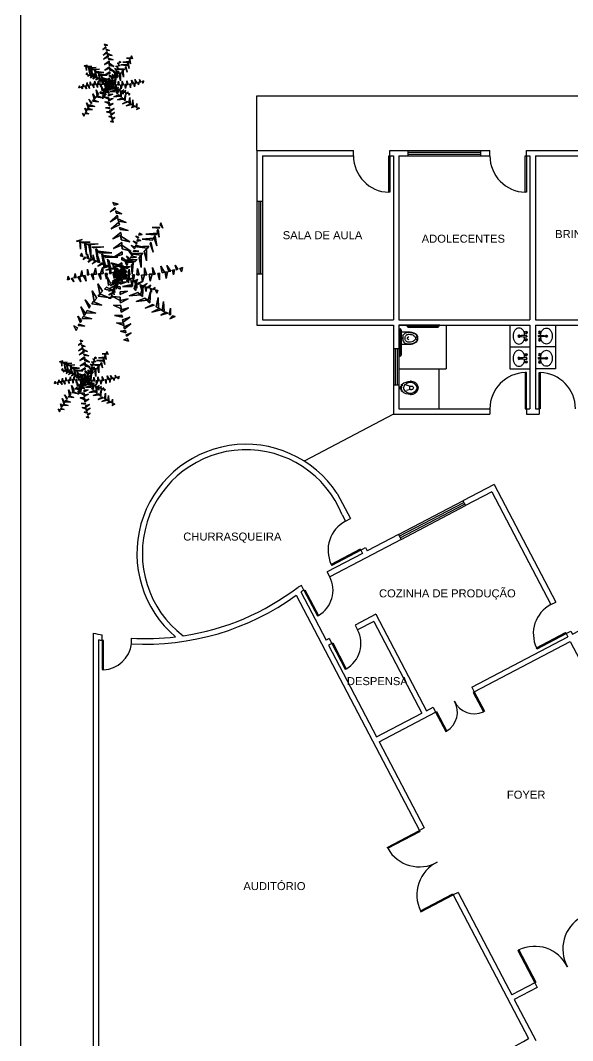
# Model space of a CAD drawing. Header units: millimetres. Extents: x 562 to 1062, y -27 to 300.
# Drawn here: x 579.26 to 594.43, y 215.02 to 243.05 of the extents above; entities that cross this region are included whole.
import ezdxf

# ---------------------------------------------------------------- set-up
doc = ezdxf.new("R2010")
doc.units = ezdxf.units.MM
doc.header["$LTSCALE"] = 0.04
for name, color, linetype in [('01', 1, 'Continuous'), ('02', 2, 'Continuous'), ('05', 5, 'Continuous'), ('2', 2, 'Continuous'), ('BAN', 11, 'Continuous'), ('P1-VEGEXT', 60, 'Continuous'), ('TERRENO', 30, 'Continuous')]:
    doc.layers.add(name, color=color, linetype=linetype)
doc.styles.get("Standard").update_dxf_attribs({"font": 'arial.ttf'})

# ---------------------------------------------------------------- blocks, each defined once
blk = doc.blocks.new('Cuba redonda-pl')
at = {"layer": 'BAN'}
for p, q in [((0.059, 0.001), (0.059, 0.019)), ((0.059, 0.001), (0.059, -0.017)), ((0.259, 0.001), (0.259, 0.009)), ((0.259, 0.001), (0.259, -0.007))]:
    blk.add_line(p, q, dxfattribs=at)
for points in [[(0.435, 0, 0.073281), (0.422, 0.087, 0.084248), (0.388, 0.156, 0.106469), (0.333, 0.205, 0.130159), (0.275, 0.22, 0.130159), (0.217, 0.205, 0.106469), (0.162, 0.156, 0.084248), (0.128, 0.087, 0.057106), (0.116, 0.019, 0.073281)], [(0.116, -0.018, 0.05843), (0.128, -0.087, 0.084248), (0.162, -0.156, 0.106469), (0.217, -0.205, 0.130159), (0.275, -0.22, 0.130159), (0.333, -0.205, 0.106469), (0.388, -0.156, 0.084248), (0.422, -0.087, 0.073281), (0.435, 0, 0.073281)]]:
    blk.add_lwpolyline(points, format="xyb", dxfattribs=at)
for centre, radius in [((0.089, 0.101), 0.035), ((0.089, 0.101), 0.025), ((0.089, 0.101), 0.024), ((0.089, -0.099), 0.035), ((0.089, -0.099), 0.025), ((0.089, -0.099), 0.024)]:
    blk.add_circle(centre, radius, dxfattribs=at)
for centre, radius, start, end in [((0.061, 0.019), 0.002, 89.1103, 180), ((0.017, -2.829), 2.85, 85.161, 89.1103), ((0.275, 0), 0.03, 199.9848, 156.8451), ((0.257, 0.009), 0.002, 0, 85.161), ((0.275, 0), 0.0175, 206.7599, 152.2389), ((0.061, -0.017), 0.002, 180, 270.8897), ((0.017, 2.83), 2.85, 270.8897, 274.839), ((0.257, -0.007), 0.002, 274.839, 0)]:
    blk.add_arc(centre, radius, start, end, dxfattribs=at)
blk = doc.blocks.new('V2_vaso5_T')
for p, q in [((0.011, 0.031), (0.011, 0)), ((0.039, 0.031), (0.039, 0)), ((0.041, 0.072), (0.072, 0.072)), ((0.056, 0.088), (0.056, 0.057)), ((0.285, 0.041), (0.173, 0.07)), ((0.288, 0.043), (0.322, 0.045)), ((0.011, -0.032), (0.011, 0)), ((0.039, -0.032), (0.039, 0)), ((0.041, -0.073), (0.072, -0.073)), ((0.056, -0.088), (0.056, -0.058)), ((0.286, -0.042), (0.173, -0.071)), ((0.288, -0.044), (0.322, -0.046))]:
    blk.add_line(p, q)
blk.add_lwpolyline([(0.01, 0.033, 0.868852), (-0.001, 0.031), (-0.001, 0), (-0.001, -0.032, 0.868852), (0.01, -0.034), (0.039, -0.034), (0.039, -0.074, 0.237631), (0.054, -0.103, 0.148029), (0.286, -0.185, 0.31016), (0.481, -0.066, 0.21646), (0.481, 0.065, 0.30817), (0.286, 0.184, 0.152934), (0.054, 0.102, 0.237634), (0.039, 0.073), (0.039, 0.033), (0.01, 0.033)], format="xyb")
for centre in [(0.056, 0.072), (0.056, -0.073)]:
    blk.add_circle(centre, 0.00512)
for centre, radius, start, end in [((0.222, 0), 0.117, 154.8234, 205.1766), ((0.282, -0.028), 0.183, 26.0662, 155.1183), ((0.306, 0.008), 0.0388, 117.1535, 192.7741), ((0.326, 0.004), 0.0411, 353.3838, 96.6162), ((0.345, 0), 0.115, 332.2776, 27.7224), ((0.282, 0.027), 0.183, 204.9138, 333.9017), ((0.314, -0.005), 0.0462, 173.959, 235.9862), ((0.326, -0.005), 0.0412, 263.5509, 6.4491)]:
    blk.add_arc(centre, radius, start, end)
at = {"color": 0, "linetype": 'ByBlock'}
for p in [(0.295, 0.185), (-0.001, 0), (0.295, -0.185), (0.496, 0), (0.496, 0)]:
    blk.add_point(p, dxfattribs=at)
blk = doc.blocks.new('VGTRON13')
at = {"color": 0}
mesh = blk.add_polyface(dxfattribs=at)
corners = [(-4.3, 7.1, 630.8), (-5.3, -0.1, 630.8), (-5.3, -0.1, 706.8), (-4.3, 7.1, 706.8), (-0.4, -5.3, 630.8), (-0.4, -5.3, 706.8), (6.8, -4.7, 630.8), (6.8, -4.7, 706.8), (10.8, 1.3, 630.8), (10.8, 1.3, 706.8), (8.7, 8.1, 630.8), (8.7, 8.1, 706.8), (2, 10.7, 630.8), (2, 10.7, 706.8), (2.6, 14.7, 550.9), (-4.3, 11.4, 550.9), (-4.3, 7.4, 630.8), (2.6, 10.7, 630.8), (9.4, 11.3, 550.9), (9.4, 7.3, 630.8), (11, 3.9, 550.9), (11, -0.1, 630.8), (6.2, -2, 550.9), (6.2, -6, 630.8), (-1.3, -2, 550.9), (-1.3, -5.9, 630.8), (-6.1, 4, 550.9), (-6.1, 0, 630.8), (-5.7, 10.9, 466.7), (-6.8, 3, 466.7), (-6.8, 3, 550.9), (-5.7, 10.9, 550.9), (-1.3, -2.8, 466.7), (-1.3, -2.8, 550.9), (6.6, -2.1, 466.7), (6.6, -2.1, 550.9), (11.1, 4.5, 466.7), (11.1, 4.5, 550.9), (8.7, 12.1, 466.7), (8.7, 12.1, 550.9), (1.3, 15, 466.7), (1.3, 15, 550.9), (0.9, 11.2, 379.7), (-6.5, 6.9, 379.7), (-6.5, 10.8, 466.7), (0.9, 15.1, 466.7), (8.7, 8.1, 379.7), (11.2, 0.1, 379.7), (11.2, 4.1, 466.7), (6.5, -6.9, 379.7), (6.5, -2.9, 466.7), (-1.9, -7.5, 379.7), (-1.9, -3.6, 466.7), (-7.6, -1.4, 379.7), (-7.6, 2.5, 466.7), (-0.2, 7.8, 289.7), (-9, 8.3, 289.7), (-2.7, 8.3, 379.7), (6.2, 7.8, 379.7), (-14.9, 1.7, 289.7), (-8.5, 1.7, 379.7), (-13.4, -7, 289.7), (-7.1, -7, 379.7), (-5.7, -11.3, 289.7), (0.7, -11.3, 379.7), (2.5, -8, 289.7), (8.9, -8, 379.7), (5, 0.5, 289.7), (11.3, 0.5, 379.7), (6.5, -1, 196.5), (2.4, 7.5, 196.5), (1.1, 7.5, 289.7), (5.1, -1, 289.7), (2.4, -9.4, 196.5), (1, -9.4, 289.7), (-6.7, -11.4, 196.5), (-8.1, -11.4, 289.7), (-14, -5.5, 196.5), (-15.4, -5.5, 289.7), (-13.9, 3.8, 196.5), (-15.3, 3.8, 289.7), (-6.6, 9.6, 196.5), (-8, 9.6, 289.7), (1.7, 9, 100), (-8, 10.3, 100), (-8, 10.3, 196.5), (1.7, 9, 196.5), (-15.1, 3.6, 100), (-15.1, 3.6, 196.5), (-14.3, -6.2, 100), (-14.3, -6.2, 196.5), (-6.2, -11.6, 100), (-6.2, -11.6, 196.5), (3.1, -8.7, 100), (3.1, -8.7, 196.5), (6.7, 0.4, 100), (6.7, 0.4, 196.5), (11.9, -0.1), (7.4, 9.3), (2.4, 9.3, 100), (6.9, -0.1, 100), (7.3, -9.4), (2.4, -9.4, 100), (-2.7, -11.6), (-7.7, -11.6, 100), (-10.8, -5.1), (-15.7, -5.1, 100), (-10.7, 5.2), (-15.7, 5.2, 100), (-2.6, 11.6), (-7.6, 11.6, 100)]
mesh.append_faces([[corners[k] for k in face] for face in [(0, 1, 2, 3), (1, 4, 5, 2), (4, 6, 7, 5), (6, 8, 9, 7), (8, 10, 11, 9), (10, 12, 13, 11), (12, 0, 3, 13), (14, 15, 16, 17), (18, 14, 17, 19), (20, 18, 19, 21), (22, 20, 21, 23), (24, 22, 23, 25), (26, 24, 25, 27), (15, 26, 27, 16), (28, 29, 30, 31), (29, 32, 33, 30), (32, 34, 35, 33), (34, 36, 37, 35), (36, 38, 39, 37), (38, 40, 41, 39), (40, 28, 31, 41), (42, 43, 44, 45), (46, 42, 45, 38), (47, 46, 38, 48), (49, 47, 48, 50), (51, 49, 50, 52), (53, 51, 52, 54), (43, 53, 54, 44), (55, 56, 57, 58), (56, 59, 60, 57), (59, 61, 62, 60), (61, 63, 64, 62), (63, 65, 66, 64), (65, 67, 68, 66), (67, 55, 58, 68), (69, 70, 71, 72), (73, 69, 72, 74), (75, 73, 74, 76), (77, 75, 76, 78), (79, 77, 78, 80), (81, 79, 80, 82), (70, 81, 82, 71), (83, 84, 85, 86), (84, 87, 88, 85), (87, 89, 90, 88), (89, 91, 92, 90), (91, 93, 94, 92), (93, 95, 96, 94), (95, 83, 86, 96), (97, 98, 99, 100), (101, 97, 100, 102), (103, 101, 102, 104), (105, 103, 104, 106), (107, 105, 106, 108), (109, 107, 108, 110), (98, 109, 110, 99)]], dxfattribs={"color": 0})
blk = doc.blocks.new('VGFPAL13')
at = {"color": 62}
for points in [[(105.3, 19.9, -43.2), (109.3, 5.9, -18.5), (113.9, 7.1, -21.3)], [(105.3, 19.9, -43.2), (113.9, 7.1, -21.3), (109.3, 5.9, -18.5)], [(124.4, 20.3, -45.8), (127.1, 10.2, -30.4), (130.1, 11.2, -32.9)], [(124.4, 20.3, -45.8), (130.1, 11.2, -32.9), (127.1, 10.2, -30.4)], [(0, 9.7, -26), (0, 0), (2.9, 0, 0.5)], [(0, 9.7, -26), (2.9, 0, 0.5), (0, 0)], [(7.2, 0, 1.2), (9.4, -10.9, -27), (11.9, 0, 1.7)], [(9.4, -10.9, -27), (7.2, 0, 1.2), (11.9, 0, 1.7)], [(18.2, 11.6, -28.1), (16, -1.2, 2.1), (20.4, -1.3, 2.4)], [(18.2, 11.6, -28.1), (20.4, -1.3, 2.4), (16, -1.2, 2.1)], [(38, 13.1, -35.8), (36.1, -1.9, 2.5), (41.4, -1.9, 2.2)], [(38, 13.1, -35.8), (41.4, -1.9, 2.2), (36.1, -1.9, 2.5)], [(53.5, 14.2, -33.8), (53.8, -1.6, 0.8), (59, -1.3, -0.1)], [(53.5, 14.2, -33.8), (59, -1.3, -0.1), (53.8, -1.6, 0.8)], [(64.2, -0.3, -1.1), (66.7, -15.8, -36.4), (71.2, 0.2, -2.8)], [(66.7, -15.8, -36.4), (64.2, -0.3, -1.1), (71.2, 0.2, -2.8)], [(72, 15.3, -34), (73.5, -0.4, -3.5), (78.5, 0.3, -5)], [(72, 15.3, -34), (78.5, 0.3, -5), (73.5, -0.4, -3.5)], [(84.5, 1.4, -7), (88, -13.2, -36.8), (88.5, 2.6, -8.6)], [(88, -13.2, -36.8), (84.5, 1.4, -7), (88.5, 2.6, -8.6)], [(91.4, 18, -38.4), (94.2, 3.2, -11), (99.6, 4.3, -13.5)], [(91.4, 18, -38.4), (99.6, 4.3, -13.5), (94.2, 3.2, -11)], [(101.3, 4.8, -14.3), (103.2, -9.6, -40.5), (106.3, 5.7, -16.9)], [(103.2, -9.6, -40.5), (101.3, 4.8, -14.3), (106.3, 5.7, -16.9)], [(117.8, 8.9, -23.9), (120.5, -1.4, -45.3), (122.7, 9.8, -27.3)], [(120.5, -1.4, -45.3), (117.8, 8.9, -23.9), (122.7, 9.8, -27.3)], [(134.9, 13, -36.4), (139, 5.5, -49.2), (140.9, 15.1, -42.1)], [(139, 5.5, -49.2), (134.9, 13, -36.4), (140.9, 15.1, -42.1)], [(26, -1.6, 2.7), (27.8, -14, -34.1), (30.7, -1.6, 2.7)], [(27.8, -14, -34.1), (26, -1.6, 2.7), (30.7, -1.6, 2.7)], [(46.9, -2, 1.7), (48.9, -17.7, -32.5), (53.8, -1.6, 0.8)], [(48.9, -17.7, -32.5), (46.9, -2, 1.7), (53.8, -1.6, 0.8)]]:
    blk.add_3dface(points, dxfattribs=at)
blk = doc.blocks.new('VGPAL__3')
at = {"extrusion": (0, 0.173648, 0.984808), "xscale": 1.68, "yscale": 1.68, "zscale": 1.68, "rotation": 270}
blk.add_blockref('VGFPAL13', (-2.8, 122.6, 698.9), dxfattribs=at)
at = {"extrusion": (-0.353553, 0.353553, 0.866025), "xscale": 1.68, "yscale": 1.68, "zscale": 1.68, "rotation": 270}
blk.add_blockref('VGFPAL13', (-2.4, 347.7, 599.2), dxfattribs=at)
at = {"extrusion": (0.241845, 0.241845, 0.939693), "xscale": 1.68, "yscale": 1.68, "zscale": 1.68, "rotation": 270}
blk.add_blockref('VGFPAL13', (-1.5, 234.7, 651.8), dxfattribs=at)
at = {"extrusion": (-0.12941, -0.224144, 0.965926), "xscale": 0.9407999999999999, "yscale": 0.9407999999999999, "zscale": 0.9407999999999999, "rotation": 90}
blk.add_blockref('VGFPAL13', (2.1, 189.8, 701.1), dxfattribs=at)
at = {"extrusion": (0.365998, -0.211309, 0.906308), "xscale": 0.9407999999999999, "yscale": 0.9407999999999999, "zscale": 0.9407999999999999, "rotation": 90}
blk.add_blockref('VGFPAL13', (1.9, 305.1, 659.2), dxfattribs=at)
at = {"extrusion": (-0.122788, -0.122788, 0.984808), "xscale": 1.68, "yscale": 1.68, "zscale": 1.68, "rotation": 270}
blk.add_blockref('VGFPAL13', (1.5, 122.6, 681.8), dxfattribs=at)
at = {"xscale": 1.176, "yscale": 1.176, "zscale": 1.176, "rotation": 180}
blk.add_blockref('VGFPAL13', (2.8, 0.6, 709.6), dxfattribs=at)
at = {"extrusion": (0.383022, 0.663414, 0.642788), "xscale": 0.6585599999999998, "yscale": 0.6585599999999998, "zscale": 0.6585599999999998, "rotation": 90}
blk.add_blockref('VGFPAL13', (-2.1, 555.2, 468.4), dxfattribs=at)
at = {"extrusion": (0, -0.087156, 0.996195), "xscale": 1.512, "yscale": 1.512, "zscale": 1.512, "rotation": 270}
blk.add_blockref('VGFPAL13', (2.8, 62.4, 706.8), dxfattribs=at)
at = {"extrusion": (0.183013, -0.183013, 0.965926), "xscale": 1.68, "yscale": 1.68, "zscale": 1.68, "rotation": 270}
blk.add_blockref('VGFPAL13', (2.4, 177.8, 669.6), dxfattribs=at)
at = {"color": 44}
blk.add_blockref('VGTRON13', (0, 0), dxfattribs=at)
at = {"extrusion": (-0.365998, 0.211309, 0.906308), "xscale": 0.8467199999999999, "yscale": 0.8467199999999999, "zscale": 0.8467199999999999, "rotation": 90}
blk.add_blockref('VGFPAL13', (-1.9, 308.9, 657.4), dxfattribs=at)
at = {"xscale": 1.344, "yscale": 1.344, "zscale": 1.344}
blk.add_blockref('VGFPAL13', (2.8, 0.6, 709.6), dxfattribs=at)

msp = doc.modelspace()

# ---------------------------------------------------------------- linework, layer by layer
at = {"layer": '02'}
for p, q in [((585.762, 240.976), (595.512, 240.976)), ((585.762, 239.476), (585.762, 240.976)), ((585.762, 238.076), (585.762, 236.076)), ((585.812, 238.076), (585.812, 236.076)), ((585.862, 238.076), (585.862, 236.076)), ((585.912, 238.076), (585.912, 236.076)), ((589.662, 234.676), (589.662, 233.476)), ((590.782, 234.676), (589.662, 234.676)), ((589.872, 234.676), (589.872, 234.661)), ((589.872, 234.661), (589.932, 234.661)), ((589.887, 234.661), (589.887, 234.646)), ((589.917, 234.661), (589.917, 234.646)), ((589.917, 234.646), (590.727, 234.646)), ((589.932, 234.676), (589.932, 234.661)), ((590.712, 234.676), (590.712, 234.661)), ((590.712, 234.661), (590.772, 234.661)), ((590.727, 234.661), (590.727, 234.646)), ((590.757, 234.661), (590.757, 234.646)), ((590.772, 234.676), (590.772, 234.661)), ((590.962, 234.676), (590.962, 233.476)), ((592.712, 234.676), (592.712, 233.476)), ((593.962, 234.676), (593.962, 233.476)), ((589.662, 234.586), (589.677, 234.586)), ((589.662, 234.526), (589.677, 234.526)), ((589.662, 234.441), (589.672, 234.441)), ((589.662, 234.441), (589.662, 234.381)), ((589.662, 234.381), (589.672, 234.381)), ((589.675, 234.431), (589.69, 234.431)), ((589.675, 234.428), (589.685, 234.428)), ((589.675, 234.393), (589.685, 234.393)), ((589.675, 234.391), (589.69, 234.391)), ((589.677, 234.586), (589.677, 234.526)), ((589.677, 234.571), (589.692, 234.571)), ((589.677, 234.541), (589.692, 234.541)), ((589.677, 234.413), (589.685, 234.413)), ((589.677, 234.408), (589.685, 234.408)), ((589.687, 234.416), (589.687, 234.426)), ((589.687, 234.396), (589.687, 234.406)), ((589.687, 234.374), (589.692, 234.374)), ((589.687, 234.374), (589.687, 234.364)), ((589.687, 234.364), (589.692, 234.364)), ((589.687, 234.354), (589.692, 234.354)), ((589.687, 234.345), (589.687, 234.354)), ((589.69, 234.374), (589.69, 234.431)), ((589.69, 234.354), (589.69, 234.364)), ((589.692, 234.541), (589.692, 233.851)), ((589.722, 234.541), (589.722, 233.851)), ((589.722, 234.374), (589.727, 234.374)), ((589.722, 234.364), (589.727, 234.364)), ((589.722, 234.354), (589.727, 234.354)), ((589.724, 234.431), (589.734, 234.431)), ((589.724, 234.374), (589.724, 234.431)), ((589.724, 234.391), (589.734, 234.391)), ((589.724, 234.354), (589.724, 234.364)), ((589.727, 234.374), (589.727, 234.364)), ((589.727, 234.345), (589.727, 234.354)), ((589.729, 234.416), (589.729, 234.426)), ((589.729, 234.396), (589.729, 234.406)), ((589.732, 234.428), (589.736, 234.428)), ((589.732, 234.413), (589.739, 234.413)), ((589.732, 234.408), (589.739, 234.408)), ((589.732, 234.393), (589.736, 234.393)), ((589.917, 234.616), (590.727, 234.616)), ((590.128, 234.289), (590.128, 234.343)), ((592.712, 234.076), (593.262, 234.076)), ((593.962, 234.076), (593.412, 234.076)), ((589.562, 234.026), (589.562, 233.026)), ((589.612, 234.026), (589.612, 233.026)), ((589.662, 233.866), (589.677, 233.866)), ((589.662, 233.806), (589.677, 233.806)), ((589.677, 233.866), (589.677, 233.806)), ((589.677, 233.851), (589.692, 233.851)), ((589.677, 233.821), (589.692, 233.821)), ((589.662, 233.476), (590.962, 233.476)), ((590.762, 233.476), (590.762, 232.376)), ((592.712, 233.476), (593.262, 233.476)), ((593.162, 233.376), (593.132, 233.376)), ((593.132, 233.376), (593.132, 232.376)), ((593.162, 232.376), (593.162, 233.376)), ((593.962, 233.476), (593.412, 233.476)), ((593.512, 233.376), (593.542, 233.376)), ((593.512, 232.376), (593.512, 233.376)), ((593.542, 233.376), (593.542, 232.376)), ((589.512, 232.226), (587.058, 230.941)), ((593.132, 232.376), (593.162, 232.376)), ((593.542, 232.376), (593.512, 232.376))]:
    msp.add_line(p, q, dxfattribs=at)
for points in [[(589.692, 234.481), (589.662, 234.481), (589.662, 234.151), (589.692, 234.151, 0.049648)], [(589.92, 234.151, 0.049648), (590.024, 234.161, 0.06346), (590.102, 234.187, 0.103485), (590.162, 234.234, 0.178458), (590.177, 234.276), (590.177, 234.356, 0.178458), (590.162, 234.398, 0.103485), (590.102, 234.444, 0.06346), (590.024, 234.47, 0.049648), (589.92, 234.481), (589.722, 234.481)], [(589.931, 234.276, -0.111064), (589.918, 234.279, -0.102841), (589.906, 234.287, -0.093011), (589.899, 234.3, -0.087082), (589.896, 234.316, -0.087082), (589.899, 234.331, -0.093011), (589.906, 234.344, -0.102841), (589.918, 234.353, -0.111064), (589.931, 234.356, -0.111064)], [(589.722, 234.151), (589.92, 234.151, 0.049648)]]:
    msp.add_lwpolyline(points, format="xyb", dxfattribs=at)
msp.add_lwpolyline([(590.154, 234.391, 0.103485), (590.097, 234.435, 0.06346), (590.022, 234.461, 0.049648), (589.92, 234.471, 0.075858), (589.859, 234.462, 0.086069), (589.812, 234.437, 0.105985), (589.778, 234.398, 0.126201), (589.767, 234.356), (589.767, 234.276, 0.126201), (589.778, 234.233, 0.105985), (589.812, 234.194, 0.086069), (589.859, 234.17, 0.075858), (589.92, 234.161, 0.049648), (590.022, 234.171, 0.06346), (590.097, 234.196, 0.103485), (590.154, 234.24, 0.097511), (590.159, 234.251, 0.09808), (590.159, 234.264, 0.098895), (590.154, 234.275, 0.099479), (590.146, 234.283, 0.099479), (590.134, 234.288, 0.098895), (590.122, 234.288, 0.09808), (590.111, 234.283, 0.097511), (590.102, 234.275, -0.102445), (590.065, 234.238, -0.077884), (590.013, 234.215, -0.065096), (589.945, 234.206, -0.024284), (589.92, 234.208, -0.115331), (589.886, 234.216, -0.103946), (589.856, 234.239, -0.091071), (589.836, 234.274, -0.083675), (589.829, 234.316, -0.083675), (589.836, 234.358, -0.091071), (589.856, 234.392, -0.103946), (589.886, 234.416, -0.115331), (589.92, 234.424, -0.024284), (589.945, 234.425, -0.065096), (590.013, 234.416, -0.077884), (590.065, 234.393, -0.102445), (590.102, 234.357, 0.097511), (590.111, 234.348, 0.09808), (590.122, 234.343, 0.098895), (590.134, 234.343, 0.099479), (590.146, 234.348, 0.099479), (590.154, 234.357, 0.098895), (590.159, 234.368, 0.09808), (590.159, 234.38, 0.097511)], format="xyb", close=True, dxfattribs=at)
for points in [[(589.692, 234.327), (589.69, 234.326), (589.69, 234.306), (589.692, 234.304)], [(589.722, 234.304), (589.724, 234.306), (589.724, 234.326), (589.722, 234.327)]]:
    msp.add_lwpolyline(points, dxfattribs=at)
for centre, radius, start, end in [((589.917, 234.646), 0.03, 180, 270), ((590.727, 234.646), 0.03, 270, 0), ((589.585, 234.411), 0.0925, 341.0754, 18.9246), ((589.707, 234.316), 0.035, 115.3769, 244.6231), ((589.685, 234.426), 0.0025, 360, 90), ((589.685, 234.416), 0.0025, 270, 0), ((589.685, 234.406), 0.0025, 0, 90), ((589.685, 234.396), 0.0025, 270, 0), ((589.707, 234.403), 0.0325, 117.4869, 122.2048), ((589.707, 234.418), 0.0325, 237.7958, 242.5136), ((589.692, 234.541), 0.03, 0, 90), ((589.707, 234.403), 0.0325, 57.7952, 62.5131), ((589.707, 234.418), 0.0325, 297.4864, 302.2042), ((589.707, 234.316), 0.035, 295.3769, 64.6231), ((589.732, 234.426), 0.0025, 90, 180), ((589.732, 234.416), 0.0025, 180, 270), ((589.732, 234.406), 0.0025, 90, 180), ((589.732, 234.396), 0.0025, 180, 270), ((589.697, 234.411), 0.0425, 331.9275, 28.0725), ((589.707, 234.316), 0.02, 138.5904, 221.4096), ((589.707, 234.316), 0.02, 318.5904, 41.4096), ((589.692, 233.851), 0.03, 270, 0), ((593.162, 232.376), 1, 91.7191, 180), ((593.512, 232.376), 1, 0, 88.2809)]:
    msp.add_arc(centre, radius, start, end, dxfattribs=at)
at = {"layer": '05'}
for p, q in [((585.762, 239.476), (588.412, 239.476)), ((585.762, 239.476), (585.762, 238.076)), ((588.412, 239.326), (588.412, 239.476)), ((589.412, 239.326), (589.412, 239.476)), ((589.412, 239.476), (589.912, 239.476)), ((589.912, 239.326), (589.912, 239.476)), ((591.912, 239.326), (591.912, 239.476)), ((591.912, 239.476), (592.162, 239.476)), ((592.162, 239.326), (592.162, 239.476)), ((593.162, 239.326), (593.162, 239.476)), ((593.162, 239.476), (597.162, 239.476)), ((585.912, 239.326), (588.412, 239.326)), ((585.912, 239.326), (585.912, 238.076)), ((589.412, 239.326), (589.512, 239.326)), ((589.512, 239.326), (589.512, 234.826)), ((589.662, 239.326), (589.662, 234.826)), ((589.662, 239.326), (589.912, 239.326)), ((591.912, 239.326), (592.162, 239.326)), ((593.162, 239.326), (593.262, 239.326)), ((593.262, 239.326), (593.262, 234.826)), ((593.412, 239.326), (593.412, 234.826)), ((593.412, 239.326), (597.012, 239.326)), ((585.912, 238.076), (585.762, 238.076)), ((585.912, 236.076), (585.762, 236.076)), ((585.762, 236.076), (585.762, 234.676)), ((585.912, 236.076), (585.912, 234.826)), ((585.762, 234.676), (589.512, 234.676)), ((585.912, 234.826), (589.512, 234.826)), ((589.512, 234.676), (589.512, 232.226)), ((589.662, 234.826), (593.262, 234.826)), ((589.662, 234.676), (589.662, 232.376)), ((589.662, 234.676), (593.262, 234.676)), ((593.262, 234.676), (593.262, 232.376)), ((593.412, 234.826), (597.012, 234.826)), ((593.412, 234.676), (593.412, 232.376)), ((593.412, 234.676), (597.012, 234.676)), ((589.662, 234.026), (589.512, 234.026)), ((589.662, 233.026), (589.512, 233.026)), ((589.512, 232.226), (592.162, 232.226)), ((589.662, 232.376), (592.162, 232.376)), ((592.162, 232.376), (592.162, 232.226)), ((593.162, 232.376), (593.162, 232.226)), ((593.162, 232.376), (593.262, 232.376)), ((593.162, 232.226), (593.512, 232.226)), ((593.412, 232.376), (593.512, 232.376)), ((593.512, 232.376), (593.512, 232.226)), ((592.277, 230.298), (591.421, 229.85)), ((592.277, 230.298), (593.969, 227.068)), ((587.967, 230.05), (588.329, 229.36)), ((592.214, 230.096), (591.49, 229.717)), ((592.214, 230.096), (593.836, 226.999)), ((591.421, 229.85), (591.49, 229.717)), ((588.106, 229.461), (588.196, 229.29)), ((588.196, 229.29), (588.329, 229.36)), ((589.719, 228.789), (587.76, 227.764)), ((589.649, 228.922), (588.793, 228.474)), ((589.649, 228.922), (589.719, 228.789)), ((588.613, 228.493), (588.746, 228.562)), ((588.613, 228.493), (588.66, 228.404)), ((588.746, 228.562), (588.793, 228.474)), ((588.66, 228.404), (587.69, 227.896)), ((587.76, 227.764), (587.69, 227.896)), ((586.982, 227.525), (586.893, 227.479)), ((587.051, 227.392), (586.962, 227.346)), ((586.962, 227.346), (587.658, 226.017)), ((587.051, 227.392), (586.982, 227.525)), ((586.841, 227.254), (590.225, 220.791)), ((593.836, 226.999), (593.969, 227.068)), ((589.031, 226.736), (588.456, 226.435)), ((588.968, 226.534), (588.525, 226.302)), ((588.968, 226.534), (590.288, 224.012)), ((589.031, 226.736), (590.421, 224.082)), ((581.262, 226.213), (581.262, 212.111)), ((588.456, 226.435), (588.525, 226.302)), ((594.253, 226.201), (594.386, 226.271)), ((594.386, 226.271), (594.432, 226.182)), ((594.432, 226.182), (595.008, 226.484)), ((581.412, 226.03), (581.412, 212.252)), ((581.512, 226.012), (581.512, 226.164)), ((582.312, 225.922), (582.312, 226.072)), ((587.747, 226.064), (587.658, 226.017)), ((587.747, 226.064), (587.816, 225.931)), ((591.662, 224.731), (594.3, 226.113)), ((591.731, 224.598), (594.369, 225.98)), ((594.253, 226.201), (594.3, 226.113)), ((594.369, 225.98), (596.804, 221.33)), ((587.816, 225.931), (587.728, 225.884)), ((587.728, 225.884), (589.048, 223.363)), ((591.662, 224.731), (591.731, 224.598)), ((589.048, 223.363), (590.288, 224.012)), ((589.118, 223.23), (590.668, 224.042)), ((590.421, 224.082), (590.599, 224.175)), ((590.599, 224.175), (590.668, 224.042)), ((581.262, 223.532), (581.262, 214.054)), ((589.118, 223.23), (590.358, 220.861)), ((590.358, 220.861), (590.225, 220.791)), ((591.286, 219.089), (591.153, 219.02)), ((591.153, 219.02), (593.219, 215.074)), ((591.286, 219.089), (592.596, 216.587)), ((592.596, 216.587), (592.759, 216.277)), ((593.391, 216.608), (592.759, 216.277)), ((593.461, 216.475), (592.828, 216.144)), ((593.391, 216.608), (593.461, 216.475)), ((592.828, 216.144), (593.418, 215.017))]:
    msp.add_line(p, q, dxfattribs=at)
for centre, radius, start, end in [((585.461, 228.403), 2.999, 33.3141, 229.829), ((585.461, 228.403), 2.849, 21.8147, 232.6168), ((582.699, 232.975), 6.914, 278.5907, 307.3451), ((582.699, 232.975), 7.064, 266.8593, 305.9056), ((582.699, 232.975), 6.914, 258.0035, 260.1139), ((582.699, 232.975), 7.064, 259.502, 260.3258), ((582.699, 232.975), 6.914, 266.7911, 276.8777), ((582.699, 232.975), 20.764, 286.7599, 300.442)]:
    msp.add_arc(centre, radius, start, end, dxfattribs=at)
at = {"layer": '2'}
for p, q in [((589.912, 239.476), (591.912, 239.476)), ((589.912, 239.426), (591.912, 239.426)), ((589.382, 238.326), (589.382, 239.326)), ((589.382, 239.326), (589.412, 239.326)), ((589.412, 239.326), (589.412, 238.326)), ((589.912, 239.376), (591.912, 239.376)), ((589.912, 239.326), (591.912, 239.326)), ((593.132, 239.326), (593.162, 239.326)), ((593.132, 238.326), (593.132, 239.326)), ((593.162, 239.326), (593.162, 238.326)), ((589.412, 238.326), (589.382, 238.326)), ((593.162, 238.326), (593.132, 238.326)), ((589.649, 228.922), (591.421, 229.85)), ((589.672, 228.878), (591.444, 229.806)), ((589.695, 228.834), (591.467, 229.761)), ((589.719, 228.789), (591.49, 229.717)), ((588.6, 228.519), (587.802, 228.102)), ((588.613, 228.493), (587.816, 228.075)), ((588.6, 228.519), (588.613, 228.493)), ((587.802, 228.102), (587.816, 228.075)), ((587.051, 227.392), (587.078, 227.406)), ((587.051, 227.392), (587.422, 226.684)), ((587.078, 227.406), (587.449, 226.698)), ((587.422, 226.684), (587.449, 226.698)), ((593.442, 225.81), (594.239, 226.228)), ((594.253, 226.201), (594.239, 226.228)), ((581.512, 226.012), (581.512, 225.212)), ((581.542, 226.012), (581.512, 226.012)), ((581.542, 225.208), (581.542, 226.012)), ((587.816, 225.931), (587.843, 225.945)), ((587.843, 225.945), (588.214, 225.236)), ((593.456, 225.784), (594.253, 226.201)), ((587.816, 225.931), (588.188, 225.222)), ((593.456, 225.784), (593.442, 225.81)), ((581.512, 225.212), (581.542, 225.212)), ((588.188, 225.222), (588.214, 225.236)), ((591.731, 224.598), (591.705, 224.585)), ((591.705, 224.585), (591.983, 224.053)), ((591.731, 224.598), (592.01, 224.067)), ((590.668, 224.042), (590.695, 224.056)), ((590.668, 224.042), (590.946, 223.51)), ((590.695, 224.056), (590.973, 223.524)), ((592.01, 224.067), (591.983, 224.053)), ((590.946, 223.51), (590.973, 223.524)), ((589.34, 220.327), (590.225, 220.791)), ((589.353, 220.301), (590.239, 220.765)), ((590.225, 220.791), (590.239, 220.765)), ((589.34, 220.327), (589.353, 220.301)), ((590.253, 218.582), (591.139, 219.046)), ((590.267, 218.556), (591.153, 219.02)), ((591.139, 219.046), (591.153, 219.02)), ((590.253, 218.582), (590.267, 218.556)), ((592.927, 217.494), (592.954, 217.508)), ((592.927, 217.494), (593.391, 216.608)), ((592.954, 217.508), (593.418, 216.622)), ((593.391, 216.608), (593.418, 216.622))]:
    msp.add_line(p, q, dxfattribs=at)
for centre, radius, start, end in [((589.412, 239.326), 1, 180, 268.2809), ((593.162, 239.326), 1, 180, 268.2809), ((588.613, 228.493), 0.9, 117.6382, 205.728), ((587.051, 227.392), 0.8, 299.7873, 27.6382), ((594.253, 226.201), 0.9, 117.6382, 205.728), ((587.816, 225.931), 0.8, 299.7873, 27.6382), ((581.512, 226.012), 0.805, 272.1357, 353.5926), ((590.668, 224.042), 0.601, 300.5006, 30.5006), ((591.731, 224.598), 0.601, 204.7758, 294.7758), ((590.225, 220.791), 1, 209.3565, 299.3565), ((591.153, 219.02), 1, 115.9198, 205.9198), ((595.163, 217.536), 1, 119.3565, 209.3565), ((593.391, 216.608), 1, 25.9198, 115.9198)]:
    msp.add_arc(centre, radius, start, end, dxfattribs=at)
at = {"layer": 'TERRENO'}
msp.add_line((579.262, 269.776), (579.262, 199.776), dxfattribs=at)

# ---------------------------------------------------------------- block references
at = {"layer": '02', "xscale": -1, "rotation": 180.0000000000005}
msp.add_blockref('V2_vaso5_T', (589.692, 232.952), dxfattribs=at)
at = {"layer": '05', "rotation": 180}
for p in [(593.235, 234.375), (593.235, 233.764)]:
    msp.add_blockref('Cuba redonda-pl', p, dxfattribs=at)
at = {"layer": '05', "xscale": -1, "rotation": 180}
for p in [(593.439, 234.375), (593.439, 233.764)]:
    msp.add_blockref('Cuba redonda-pl', p, dxfattribs=at)
at = {"layer": 'P1-VEGEXT'}
for p, xscale, yscale, zscale in [((581.685, 241.284, 3.258), 0.005000000000109139, 0.004999999999995453, 0.005), ((582.003, 236.071), 0.008904373189074175, 0.00890437318889702, 0.008904373188879811), ((581.013, 233.158, 3.258), 0.005000000000109139, 0.004999999999995453, 0.005)]:
    msp.add_blockref('VGPAL__3', p, dxfattribs=dict(at, xscale=xscale, yscale=yscale, zscale=zscale))

# ---------------------------------------------------------------- texts
at = {"layer": '01'}
for s, p in [('SALA DE AULA', (586.469, 237.037)), ('ADOLECENTES', (590.287, 236.941)), ('BRINQUEDOTECA', (593.953, 237.069)), ('CHURRASQUEIRA', (583.736, 228.756)), ('COZINHA DE PRODUÇÃO', (589.114, 227.196)), ('DESPENSA', (588.232, 224.784)), ('FOYER', (592.627, 221.664)), ('AUDITÓRIO', (585.388, 219.153))]:
    msp.add_text(s, height=0.22, dxfattribs=at).set_placement(p)

doc.saveas('drawing.dxf')
